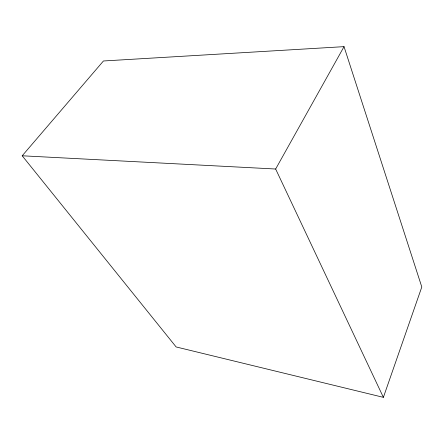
<?xml version="1.0" encoding="UTF-8"?>
<svg xmlns="http://www.w3.org/2000/svg" width="444" height="444" viewBox="0 0 444 444"><rect width="100%" height="100%" fill="white"/><g stroke="black" fill="none" stroke-linecap="round" stroke-linejoin="round"><path stroke-width="0.67" d="M383.388 397.352L421.8 286.979L344.033 46.648L103.446 60.978L22.2 155.783L176.129 346.947L383.388 397.352L275.652 169.02L344.033 46.648M22.2 155.783L275.652 169.02"/></g></svg>
